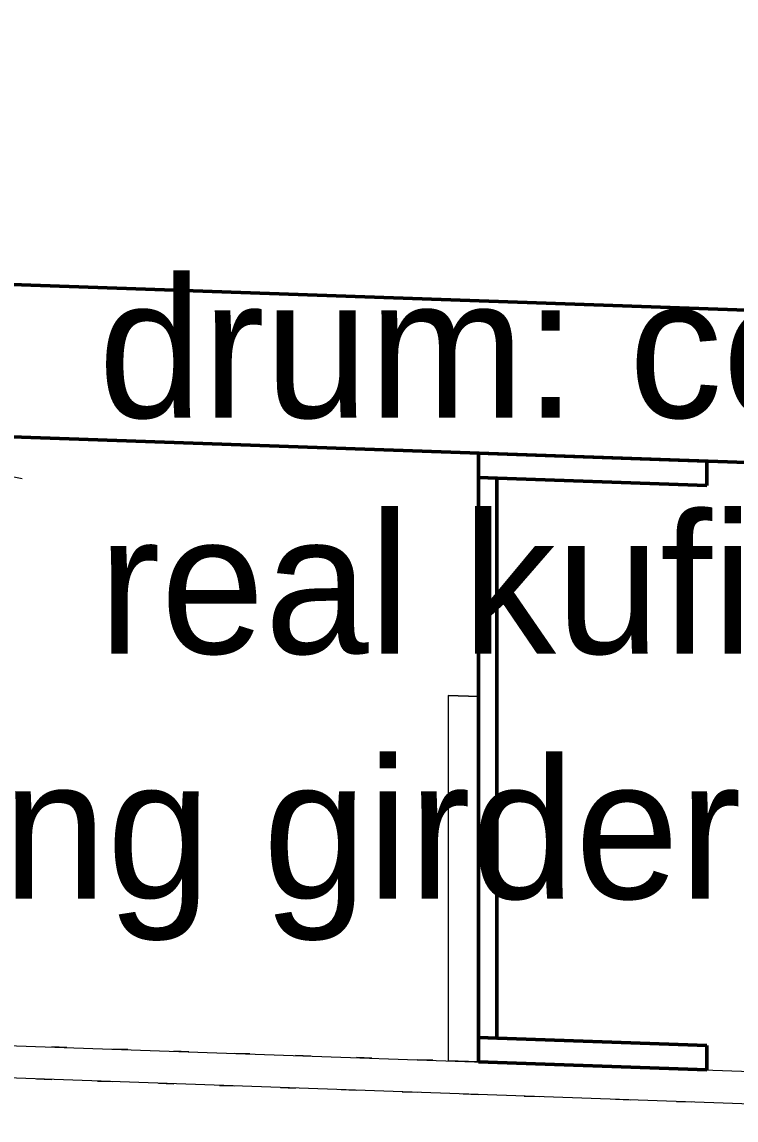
# Model space of a CAD drawing. Header units: metres. Extents: x 10 to 831, y 10 to 584.
# Drawn here: x 334.4 to 343.78, y 269.57 to 284 of the extents above; entities that cross this region are included whole.
import ezdxf

# ---------------------------------------------------------------- set-up
doc = ezdxf.new("R2010")
doc.units = ezdxf.units.M
for name, color, linetype, lineweight in [('CUT', 7, 'Continuous', 50), ('DIM', 1, 'Continuous', 13), ('TXT', 7, 'Continuous', 18), ('VIS', 8, 'Continuous', 13)]:
    doc.layers.add(name, color=color, linetype=linetype, lineweight=lineweight)

msp = doc.modelspace()

# ---------------------------------------------------------------- linework, layer by layer
at = {"layer": 'CUT'}
for p, q in [((302, 281.68), (350, 280)), ((350, 278), (302, 279.68)), ((343.4, 278.2312), (340.4, 278.336)), ((340.4, 278.336), (340.4, 278.016)), ((343.4, 277.9108), (343.4, 278.2312)), ((340.64, 278.0076), (340.4, 278.016)), ((340.4, 278.016), (340.4, 270.656)), ((340.4, 278.016), (343.4, 277.9108)), ((340.64, 270.6476), (340.64, 278.0076)), ((343.4, 270.5508), (340.4, 270.656)), ((340.4, 270.656), (340.4, 270.336)), ((340.4, 270.656), (340.64, 270.6476)), ((343.4, 270.2312), (343.4, 270.5508)), ((340.4, 270.336), (343.4, 270.2312))]:
    msp.add_line(p, q, dxfattribs=at)
at = {"layer": 'TXT'}
msp.add_line((304.4, 284), (334.4, 278), dxfattribs=at)
at = {"layer": 'VIS'}
for p, q in [((350, 280), (302, 281.68)), ((333.8416, 280.5656), (334.4416, 280.5444)), ((334.1304, 280.5556), (334.5628, 280.5404)), ((334.2152, 280.5524), (334.8152, 280.5316)), ((334.2372, 280.5516), (334.4372, 280.5448)), ((334.2596, 280.5508), (334.72, 280.5348)), ((334.3228, 280.5488), (334.5128, 280.542)), ((334.3492, 280.5476), (334.8256, 280.5312)), ((334.42, 280.5452), (334.5848, 280.5396)), ((334.482, 280.5432), (335.08, 280.5224)), ((334.5052, 280.5424), (334.648, 280.5372)), ((334.512, 280.542), (334.7124, 280.5352)), ((334.5176, 280.542), (335.1168, 280.5208)), ((334.5392, 280.5412), (334.7392, 280.534)), ((334.5664, 280.54), (334.7664, 280.5332)), ((334.5728, 280.54), (334.7328, 280.5344)), ((334.5736, 280.54), (334.7736, 280.5328)), ((334.6024, 280.5388), (334.748, 280.534)), ((334.6184, 280.5384), (334.804, 280.532)), ((334.6244, 280.538), (334.8244, 280.5312)), ((334.6272, 280.538), (334.8272, 280.5312)), ((334.6512, 280.5372), (334.85, 280.5304)), ((334.652, 280.5372), (334.8236, 280.5312)), ((334.728, 280.5344), (334.926, 280.5276)), ((334.9332, 280.5272), (334.7328, 280.5344)), ((334.7592, 280.5336), (334.9576, 280.5264)), ((334.7852, 280.5324), (335.3228, 280.5136)), ((334.8588, 280.53), (335.0568, 280.5232)), ((334.8812, 280.5292), (335.0804, 280.522)), ((334.928, 280.5276), (335.128, 280.5204)), ((334.9316, 280.5272), (335.1004, 280.5216)), ((334.9332, 280.5272), (335.1332, 280.5204)), ((334.964, 280.5264), (337.0264, 280.454)), ((334.9676, 280.526), (335.5588, 280.5056)), ((335.01, 280.5248), (336.01, 280.4896)), ((335.0136, 280.5244), (335.1864, 280.5184)), ((335.062, 280.5228), (335.2088, 280.5176)), ((335.0636, 280.5228), (336.0628, 280.4876)), ((335.082, 280.522), (335.2328, 280.5168)), ((335.1112, 280.5212), (335.304, 280.5144)), ((335.1728, 280.5188), (335.3692, 280.512)), ((335.1812, 280.5188), (335.3636, 280.5124)), ((335.1948, 280.518), (336.1528, 280.4848)), ((335.2128, 280.5176), (335.7024, 280.5004)), ((335.2416, 280.5164), (335.4172, 280.5104)), ((335.2444, 280.5164), (340.294, 280.3396)), ((335.2468, 280.5164), (335.444, 280.5096)), ((335.2732, 280.5156), (336.6684, 280.4668)), ((335.2828, 280.5152), (335.472, 280.5084)), ((335.2828, 280.5152), (335.4268, 280.51)), ((335.3528, 280.5128), (336.6588, 280.4668)), ((335.362, 280.5124), (335.5048, 280.5072)), ((335.39, 280.5112), (336.38, 280.4768)), ((335.3968, 280.5112), (336.1556, 280.4844)), ((335.4088, 280.5108), (335.5736, 280.5048)), ((335.4136, 280.5104), (336.0136, 280.4896)), ((335.4368, 280.5096), (335.6364, 280.5028)), ((335.4408, 280.5096), (335.6408, 280.5024)), ((335.47, 280.5084), (335.67, 280.5016)), ((335.4744, 280.5084), (335.62, 280.5032)), ((335.4868, 280.508), (336.254, 280.4812)), ((335.488, 280.508), (335.654, 280.502)), ((335.5136, 280.5072), (336.512, 280.472)), ((335.5348, 280.5064), (335.6952, 280.5008)), ((335.5536, 280.5056), (335.752, 280.4988)), ((335.6068, 280.5036), (336.1128, 280.486)), ((335.6352, 280.5028), (336.2152, 280.4824)), ((335.6488, 280.5024), (335.7952, 280.4972)), ((335.6812, 280.5012), (335.8528, 280.4952)), ((335.6848, 280.5012), (335.8352, 280.4956)), ((335.7056, 280.5004), (336.2252, 280.482)), ((335.7156, 280.5), (335.9152, 280.4928)), ((335.7272, 280.4996), (336.6508, 280.4672)), ((335.7288, 280.4996), (335.9288, 280.4924)), ((335.824, 280.496), (336.024, 280.4892)), ((335.8424, 280.4956), (336.0324, 280.4888)), ((335.8604, 280.4948), (336.0396, 280.4888)), ((335.8768, 280.4944), (337.5124, 280.4372)), ((335.8844, 280.494), (336.084, 280.4872)), ((335.914, 280.4932), (336.1116, 280.486)), ((335.9332, 280.4924), (336.362, 280.4772)), ((336.134, 280.4852), (335.934, 280.4924)), ((335.938, 280.492), (336.4148, 280.4756)), ((336.036, 280.4888), (336.2332, 280.482)), ((336.0484, 280.4884), (336.2468, 280.4812)), ((336.068, 280.4876), (336.2328, 280.482)), ((336.114, 280.486), (336.3144, 280.4792)), ((336.134, 280.4852), (336.3344, 280.4784)), ((336.1404, 280.4852), (336.3404, 280.478)), ((336.1452, 280.4848), (336.7456, 280.464)), ((336.1472, 280.4848), (336.5792, 280.4696)), ((336.1672, 280.484), (336.3672, 280.4772)), ((336.2148, 280.4824), (336.4148, 280.4756)), ((336.2352, 280.4816), (336.382, 280.4768)), ((336.2676, 280.4808), (336.4604, 280.474)), ((336.276, 280.4804), (336.4588, 280.474)), ((336.2956, 280.4796), (336.8228, 280.4612)), ((336.3464, 280.478), (336.4916, 280.4728)), ((336.348, 280.478), (336.5464, 280.4708)), ((336.4196, 280.4752), (336.6088, 280.4688)), ((336.4744, 280.4732), (336.66, 280.4668)), ((336.4748, 280.4732), (337.0728, 280.4524)), ((336.4756, 280.4732), (336.6748, 280.4664)), ((336.4972, 280.4724), (336.9784, 280.4556)), ((336.5144, 280.472), (337.1132, 280.4512)), ((336.5176, 280.472), (336.6808, 280.466)), ((336.5296, 280.4716), (336.7296, 280.4644)), ((336.5744, 280.47), (336.7744, 280.4628)), ((336.5772, 280.4696), (336.7564, 280.4636)), ((336.5884, 280.4696), (336.7392, 280.464)), ((336.6188, 280.4684), (336.7876, 280.4624)), ((336.624, 280.468), (337.2236, 280.4472)), ((336.6264, 280.468), (336.8264, 280.4612)), ((336.636, 280.4676), (336.836, 280.4608)), ((336.6396, 280.4676), (336.8384, 280.4608)), ((336.6404, 280.4676), (336.8404, 280.4604)), ((336.6836, 280.466), (336.8832, 280.4592)), ((336.7108, 280.4652), (336.8824, 280.4592)), ((336.7444, 280.464), (336.9172, 280.458)), ((336.7904, 280.4624), (336.9332, 280.4572)), ((336.822, 280.4612), (336.9684, 280.456)), ((336.938, 280.4572), (337.5292, 280.4364)), ((336.982, 280.4556), (337.552, 280.4356)), ((336.998, 280.4552), (338.362, 280.4072)), ((337.0116, 280.4544), (337.4436, 280.4396)), ((337.0568, 280.4532), (337.2216, 280.4472)), ((337.0688, 280.4524), (337.2684, 280.4456)), ((337.3352, 280.4432), (337.1352, 280.4504)), ((337.138, 280.45), (337.3344, 280.4432)), ((337.1488, 280.4496), (337.6468, 280.4324)), ((337.1908, 280.4484), (337.6428, 280.4324)), ((337.2092, 280.4476), (337.6856, 280.4308)), ((337.2184, 280.4472), (337.9772, 280.4208)), ((337.2184, 280.4472), (337.3636, 280.4424)), ((337.22, 280.4472), (337.4172, 280.4404)), ((337.2384, 280.4468), (337.4368, 280.4396)), ((337.328, 280.4436), (337.4816, 280.438)), ((337.3352, 280.4432), (337.5356, 280.4364)), ((337.3616, 280.4424), (337.79, 280.4272)), ((337.3676, 280.442), (337.968, 280.4212)), ((337.3712, 280.442), (337.5536, 280.4356)), ((337.3748, 280.442), (337.5748, 280.4348)), ((337.3972, 280.4412), (337.5688, 280.4352)), ((337.4084, 280.4408), (337.5552, 280.4356)), ((337.424, 280.44), (337.6168, 280.4336)), ((337.4356, 280.4396), (337.6356, 280.4328)), ((337.4596, 280.4388), (337.9408, 280.422)), ((337.4828, 280.438), (337.6824, 280.4312)), ((337.4952, 280.4376), (337.6928, 280.4308)), ((337.5564, 280.4356), (337.7456, 280.4288)), ((337.5688, 280.4352), (337.762, 280.4284)), ((337.6312, 280.4328), (337.8, 280.4272)), ((337.6524, 280.432), (337.8316, 280.426)), ((337.7016, 280.4304), (338.2288, 280.412)), ((337.712, 280.43), (337.9116, 280.4232)), ((337.716, 280.43), (337.916, 280.4228)), ((337.716, 280.43), (338.2104, 280.4128)), ((337.7416, 280.4292), (338.3424, 280.408)), ((337.7828, 280.4276), (337.9556, 280.4216)), ((337.8136, 280.4264), (338.4132, 280.4056)), ((337.8228, 280.4264), (337.986, 280.4204)), ((337.8236, 280.426), (338.0236, 280.4192)), ((337.8328, 280.426), (338.0316, 280.4188)), ((337.84, 280.4256), (338.0396, 280.4188)), ((338.5364, 280.4012), (337.936, 280.4224)), ((337.9644, 280.4212), (338.8972, 280.3888)), ((337.9952, 280.42), (338.1416, 280.4152)), ((338.0692, 280.4176), (338.6668, 280.3968)), ((338.07, 280.4176), (338.2692, 280.4104)), ((338.0904, 280.4168), (338.2356, 280.4116)), ((338.0948, 280.4168), (338.2452, 280.4116)), ((338.136, 280.4152), (338.7364, 280.3944)), ((338.1616, 280.4144), (339.1516, 280.3796)), ((338.164, 280.4144), (338.308, 280.4092)), ((338.1948, 280.4132), (338.7732, 280.3928)), ((338.2144, 280.4124), (338.8144, 280.3916)), ((338.2184, 280.4124), (338.6472, 280.3972)), ((338.2676, 280.4108), (338.8672, 280.3896)), ((338.282, 280.41), (338.4816, 280.4032)), ((338.3168, 280.4088), (338.5136, 280.402)), ((338.3308, 280.4084), (338.516, 280.402)), ((338.3336, 280.4084), (338.532, 280.4012)), ((338.3692, 280.4072), (338.5484, 280.4008)), ((338.404, 280.406), (338.6012, 280.3988)), ((338.4264, 280.4052), (338.598, 280.3992)), ((338.4284, 280.4052), (338.6268, 280.398)), ((338.4664, 280.4036), (339.014, 280.3844)), ((338.48, 280.4032), (338.9568, 280.3864)), ((338.5016, 280.4024), (339.0716, 280.3824)), ((338.5108, 280.402), (338.7104, 280.3952)), ((338.5316, 280.4016), (338.7316, 280.3944)), ((338.5556, 280.4004), (339.016, 280.3844)), ((338.5752, 280.4), (338.7752, 280.3928)), ((338.5816, 280.3996), (338.7284, 280.3944)), ((338.626, 280.398), (338.826, 280.3912)), ((338.628, 280.398), (338.8272, 280.3912)), ((338.6352, 280.3976), (338.8352, 280.3908)), ((338.6608, 280.3968), (339.2604, 280.376)), ((338.6716, 280.3964), (339.1076, 280.3812)), ((338.6808, 280.396), (338.8788, 280.3892)), ((338.6932, 280.3956), (338.8824, 280.3892)), ((338.7048, 280.3952), (338.8696, 280.3896)), ((338.7428, 280.394), (338.9032, 280.3884)), ((338.8016, 280.392), (339.2908, 280.3748)), ((338.8092, 280.3916), (339.6392, 280.3628)), ((338.8212, 280.3912), (338.994, 280.3852)), ((338.8608, 280.39), (340.2556, 280.3412)), ((338.9084, 280.3884), (339.1052, 280.3812)), ((338.9476, 280.3868), (339.9484, 280.352)), ((338.9684, 280.386), (339.1684, 280.3792)), ((338.9984, 280.3852), (339.1492, 280.3796)), ((339.0096, 280.3848), (339.6096, 280.3636)), ((339.028, 280.384), (339.172, 280.3788)), ((339.04, 280.3836), (339.7988, 280.3572)), ((339.0756, 280.3824), (339.2184, 280.3772)), ((339.1072, 280.3812), (339.2828, 280.3752)), ((339.1156, 280.3808), (339.3088, 280.374)), ((339.128, 280.3804), (339.3264, 280.3736)), ((339.3372, 280.3732), (339.1368, 280.3804)), ((339.1932, 280.3784), (339.3904, 280.3712)), ((339.3176, 280.374), (339.518, 280.3668)), ((339.3184, 280.374), (339.4872, 280.368)), ((339.3324, 280.3732), (339.5324, 280.3664)), ((339.3372, 280.3732), (339.5372, 280.366)), ((339.3432, 280.3728), (339.9436, 280.352)), ((339.3512, 280.3728), (339.9296, 280.3524)), ((339.3572, 280.3724), (341.5588, 280.2956)), ((339.3756, 280.372), (339.5756, 280.3648)), ((339.4092, 280.3708), (340.7504, 280.3236)), ((339.4216, 280.3704), (341.0844, 280.312)), ((339.4236, 280.37), (339.6224, 280.3632)), ((339.4256, 280.37), (339.6256, 280.3632)), ((339.4392, 280.3696), (339.6388, 280.3628)), ((339.4444, 280.3696), (339.63, 280.3628)), ((339.4444, 280.3696), (339.6236, 280.3632)), ((339.456, 280.3692), (339.6276, 280.3632)), ((339.4616, 280.3688), (339.6084, 280.3636)), ((339.496, 280.3676), (339.6924, 280.3608)), ((339.5436, 280.366), (339.9796, 280.3508)), ((339.6008, 280.364), (340.0528, 280.348)), ((339.6184, 280.3632), (340.2132, 280.3424)), ((339.664, 280.3616), (340.262, 280.3408)), ((339.6936, 280.3608), (339.8584, 280.3548)), ((339.7052, 280.3604), (340.1864, 280.3436)), ((339.7084, 280.3604), (339.9084, 280.3532)), ((339.7512, 280.3588), (340.228, 280.342)), ((339.78, 280.3576), (340.2696, 280.3404)), ((339.8132, 280.3564), (340.4132, 280.3356)), ((339.8144, 280.3564), (340.414, 280.3356)), ((339.8296, 280.356), (340.0192, 280.3492)), ((339.8384, 280.3556), (341.5256, 280.2964)), ((339.8596, 280.3548), (340.0328, 280.3488)), ((339.8664, 280.3548), (340.466, 280.3336)), ((339.8668, 280.3548), (340.0644, 280.3476)), ((339.8752, 280.3544), (341.5108, 280.2972)), ((339.8924, 280.3536), (340.3244, 280.3388)), ((339.922, 280.3528), (340.1208, 280.3456)), ((339.9264, 280.3524), (340.1092, 280.346)), ((339.9324, 280.3524), (340.0752, 280.3472)), ((339.9932, 280.3504), (340.162, 280.3444)), ((340.0212, 280.3492), (340.2112, 280.3428)), ((340.0484, 280.3484), (340.1952, 280.3432)), ((340.062, 280.348), (340.66, 280.3268)), ((340.09, 280.3468), (340.5504, 280.3308)), ((340.1332, 280.3452), (340.3332, 280.3384)), ((340.1612, 280.3444), (340.3404, 280.338)), ((340.1692, 280.344), (340.7692, 280.3232)), ((340.1868, 280.3436), (340.3724, 280.3368)), ((340.2096, 280.3428), (340.4096, 280.3356)), ((340.2228, 280.3424), (340.4228, 280.3352)), ((340.2256, 280.342), (340.4256, 280.3352)), ((340.2796, 280.3404), (340.4796, 280.3332)), ((340.282, 280.34), (340.4784, 280.3332)), ((340.3068, 280.3392), (341.3052, 280.3044)), ((340.5384, 280.3312), (340.338, 280.338)), ((340.3528, 280.3376), (340.5176, 280.332)), ((340.3772, 280.3368), (340.5744, 280.33)), ((340.4152, 280.3356), (340.8512, 280.32)), ((340.504, 280.3324), (340.9324, 280.3172)), ((340.5048, 280.3324), (340.6552, 280.3272)), ((340.5072, 280.3324), (341.106, 280.3112)), ((340.5128, 280.332), (340.6888, 280.326)), ((340.5384, 280.3312), (340.7384, 280.324)), ((340.552, 280.3308), (340.7248, 280.3248)), ((340.5756, 280.33), (341.5084, 280.2972)), ((340.6168, 280.3284), (340.8156, 280.3216)), ((340.6344, 280.328), (340.8344, 280.3208)), ((340.6348, 280.3276), (340.7816, 280.3228)), ((340.6384, 280.3276), (340.8384, 280.3208)), ((340.6624, 280.3268), (341.2424, 280.3064)), ((340.6676, 280.3268), (341.1488, 280.3096)), ((340.7164, 280.3248), (341.3124, 280.304)), ((340.7568, 280.3236), (341.1888, 280.3084)), ((340.8084, 280.3216), (341.4032, 280.3008)), ((340.816, 280.3216), (341.3384, 280.3032)), ((340.8612, 280.32), (341.6204, 280.2932)), ((340.8784, 280.3192), (341.0756, 280.3124)), ((340.8784, 280.3192), (341.0576, 280.3128)), ((340.8932, 280.3188), (341.086, 280.312)), ((340.9196, 280.318), (341.12, 280.3108)), ((340.934, 280.3172), (341.134, 280.3104)), ((340.9664, 280.316), (341.156, 280.3096)), ((341.0056, 280.3148), (341.1744, 280.3088)), ((341.0216, 280.3144), (341.204, 280.308)), ((341.0224, 280.3144), (341.4992, 280.2976)), ((341.0228, 280.3144), (341.2228, 280.3072)), ((341.0528, 280.3132), (341.2504, 280.3064)), ((341.0788, 280.3124), (341.2788, 280.3052)), ((341.0852, 280.312), (341.2484, 280.3064)), ((341.134, 280.3104), (341.632, 280.2928)), ((341.1664, 280.3092), (341.364, 280.3024)), ((341.1716, 280.3088), (341.3432, 280.3028)), ((341.2216, 280.3072), (341.3684, 280.302)), ((341.2584, 280.306), (341.8564, 280.2852)), ((341.2844, 280.3052), (343.038, 280.2436)), ((341.2872, 280.3048), (341.7232, 280.2896)), ((341.3004, 280.3044), (341.486, 280.298)), ((341.3176, 280.304), (342.0848, 280.2772)), ((341.3292, 280.3036), (341.9232, 280.2828)), ((341.3416, 280.3032), (341.5064, 280.2972)), ((341.3448, 280.3028), (341.5448, 280.296)), ((341.3608, 280.3024), (341.7892, 280.2872)), ((341.3764, 280.302), (341.5764, 280.2948)), ((341.4084, 280.3008), (341.5592, 280.2956)), ((341.412, 280.3004), (341.6108, 280.2936)), ((341.4588, 280.2988), (342.458, 280.264)), ((341.4612, 280.2988), (341.6576, 280.292)), ((341.4648, 280.2988), (342.0644, 280.2776)), ((341.7392, 280.2892), (341.5392, 280.296)), ((341.5408, 280.296), (341.7308, 280.2896)), ((341.5904, 280.2944), (341.7632, 280.2884)), ((341.6208, 280.2932), (342.0532, 280.278)), ((341.664, 280.2916), (342.2424, 280.2716)), ((341.7052, 280.2904), (341.9048, 280.2832)), ((341.7244, 280.2896), (342.2928, 280.2696)), ((341.7392, 280.2892), (341.9396, 280.282)), ((341.7496, 280.2888), (342.35, 280.2676)), ((341.77, 280.288), (341.97, 280.2812)), ((341.8084, 280.2868), (341.9548, 280.2816)), ((341.834, 280.286), (342.034, 280.2788)), ((341.838, 280.2856), (342.038, 280.2788)), ((341.8608, 280.2848), (342.0352, 280.2788)), ((341.878, 280.2844), (342.078, 280.2772)), ((341.908, 280.2832), (342.1064, 280.2764)), ((341.9188, 280.2828), (342.0944, 280.2768)), ((341.9508, 280.2816), (342.1112, 280.276)), ((341.9536, 280.2816), (342.1328, 280.2752)), ((341.9984, 280.28), (342.5932, 280.2592)), ((342.0008, 280.28), (342.4952, 280.2628)), ((342.0112, 280.2796), (342.4628, 280.2636)), ((342.018, 280.2792), (342.1864, 280.2736)), ((342.0428, 280.2784), (342.2284, 280.272)), ((342.0548, 280.278), (342.254, 280.2712)), ((342.0636, 280.2776), (342.5532, 280.2608)), ((342.1168, 280.276), (342.2992, 280.2696)), ((342.1768, 280.274), (342.3768, 280.2668)), ((342.1888, 280.2732), (347.9572, 280.0716)), ((342.2012, 280.2728), (342.3728, 280.2668)), ((342.2092, 280.2728), (342.7892, 280.2524)), ((342.2128, 280.2724), (342.8128, 280.2516)), ((342.214, 280.2724), (342.414, 280.2656)), ((342.2176, 280.2724), (342.3608, 280.2672)), ((342.2248, 280.272), (342.4248, 280.2652)), ((342.3504, 280.2676), (342.5476, 280.2608)), ((342.3948, 280.266), (342.5416, 280.2612)), ((342.448, 280.2644), (343.4444, 280.2296)), ((342.4548, 280.264), (343.046, 280.2432)), ((342.5036, 280.2624), (342.7032, 280.2552)), ((342.5216, 280.2616), (342.722, 280.2548)), ((342.6052, 280.2588), (342.804, 280.252)), ((342.6092, 280.2588), (343.6092, 280.2236)), ((342.6112, 280.2588), (343.088, 280.242)), ((342.6288, 280.258), (342.8016, 280.252)), ((342.6336, 280.258), (342.8336, 280.2508)), ((342.634, 280.258), (342.8316, 280.2508)), ((342.6704, 280.2564), (343.208, 280.2376)), ((342.6772, 280.2564), (342.8768, 280.2492)), ((342.6808, 280.256), (343.2504, 280.2364)), ((342.6828, 280.256), (343.442, 280.2296)), ((342.6928, 280.2556), (342.8616, 280.25)), ((342.7024, 280.2556), (342.9008, 280.2484)), ((342.9404, 280.2472), (342.7404, 280.254)), ((342.7732, 280.2528), (342.9176, 280.248)), ((342.7892, 280.2524), (343.2176, 280.2372)), ((342.7944, 280.252), (343.2924, 280.2348)), ((342.8204, 280.2512), (343.3988, 280.2312)), ((342.8516, 280.25), (343.312, 280.234)), ((342.8528, 280.25), (343.4504, 280.2292)), ((342.8612, 280.25), (343.4296, 280.23)), ((342.9132, 280.248), (343.0736, 280.2424)), ((342.9148, 280.248), (343.0656, 280.2428)), ((342.9356, 280.2472), (343.136, 280.2404)), ((342.9404, 280.2472), (343.1408, 280.24)), ((342.946, 280.2468), (343.5468, 280.226)), ((342.9816, 280.2456), (343.128, 280.2404)), ((342.9896, 280.2452), (343.1544, 280.2396)), ((343.022, 280.2444), (343.222, 280.2372)), ((343.0248, 280.244), (343.2244, 280.2372)), ((343.0312, 280.244), (343.4672, 280.2288)), ((343.0636, 280.2428), (343.6632, 280.2216)), ((343.1164, 280.2408), (344.7788, 280.1828)), ((343.1564, 280.2396), (343.342, 280.2332)), ((343.1872, 280.2384), (343.7468, 280.2188)), ((343.2308, 280.2368), (343.4024, 280.2308)), ((343.3244, 280.2336), (343.5, 280.2276)), ((343.3688, 280.232), (343.532, 280.2264)), ((343.3708, 280.232), (343.5708, 280.2252)), ((343.3772, 280.232), (343.5772, 280.2248)), ((343.4008, 280.2308), (343.5996, 280.224)), ((343.4264, 280.23), (343.6228, 280.2232)), ((343.4372, 280.2296), (343.6372, 280.2228)), ((343.4764, 280.2284), (343.676, 280.2212)), ((343.4964, 280.2276), (343.6952, 280.2208)), ((343.5172, 280.2268), (343.9692, 280.2112)), ((343.5344, 280.2264), (343.7316, 280.2192)), ((343.568, 280.2252), (343.7148, 280.22)), ((343.5768, 280.2248), (343.7592, 280.2184)), ((343.5848, 280.2244), (343.7832, 280.2176)), ((343.6236, 280.2232), (344.9648, 280.1764)), ((343.6376, 280.2228), (343.7816, 280.2176)), ((343.646, 280.2224), (344.0744, 280.2072)), ((343.6488, 280.2224), (344.1432, 280.2048)), ((343.6492, 280.2224), (343.8484, 280.2152)), ((343.6672, 280.2216), (343.8404, 280.2156)), ((343.7016, 280.2204), (343.9012, 280.2136)), ((343.7048, 280.2204), (343.8736, 280.2144)), ((343.7228, 280.2196), (344.3236, 280.1988)), ((343.7368, 280.2192), (343.9368, 280.2124)), ((343.7456, 280.2188), (343.9248, 280.2128)), ((350, 278), (302, 279.68)), ((334.5664, 278.54), (333.7992, 278.5672)), ((334.5176, 278.542), (333.9188, 278.5628)), ((334.4796, 278.5432), (334.0276, 278.5592)), ((334.6076, 278.5388), (334.056, 278.558)), ((335.0764, 278.5224), (334.0764, 278.5572)), ((336.3444, 278.478), (334.2372, 278.5516)), ((334.9128, 278.528), (334.312, 278.5492)), ((334.5248, 278.5416), (334.3356, 278.5484)), ((335.7976, 278.4972), (334.3976, 278.546)), ((334.5728, 278.54), (334.412, 278.5456)), ((334.9316, 278.5272), (334.4256, 278.5452)), ((334.6104, 278.5388), (334.43, 278.5448)), ((334.6184, 278.5384), (334.4328, 278.5448)), ((334.6512, 278.5372), (334.4524, 278.544)), ((334.8932, 278.5288), (334.4572, 278.544)), ((334.6856, 278.536), (334.486, 278.5428)), ((334.6672, 278.5368), (334.4944, 278.5428)), ((334.6668, 278.5368), (334.508, 278.5424)), ((334.728, 278.5344), (334.5304, 278.5416)), ((334.7592, 278.5336), (334.5608, 278.5404)), ((334.7496, 278.5336), (334.5848, 278.5396)), ((334.7688, 278.5332), (334.622, 278.5384)), ((334.8588, 278.53), (334.6604, 278.5368)), ((336.07, 278.4876), (334.6748, 278.5364)), ((335.2792, 278.5152), (334.6812, 278.536)), ((334.8812, 278.5292), (334.682, 278.536)), ((336.5516, 278.4708), (334.71, 278.5352)), ((334.9332, 278.5272), (334.7328, 278.5344)), ((334.9664, 278.526), (334.7664, 278.5332)), ((335.3616, 278.5124), (334.7704, 278.5332)), ((334.974, 278.526), (334.7736, 278.5328)), ((335.726, 278.4996), (334.7932, 278.5324)), ((334.9688, 278.526), (334.7984, 278.532)), ((334.9664, 278.526), (334.8172, 278.5316)), ((335.0192, 278.5244), (334.8192, 278.5312)), ((335.0272, 278.524), (334.8272, 278.5312)), ((335.4408, 278.5096), (334.8412, 278.5304)), ((336.6696, 278.4664), (334.9176, 278.528)), ((335.1112, 278.5212), (334.9184, 278.528)), ((335.082, 278.522), (334.9316, 278.5272)), ((334.9332, 278.5272), (335.1332, 278.5204)), ((335.2416, 278.5164), (335.066, 278.5228)), ((335.702, 278.5004), (335.1072, 278.5212)), ((335.3164, 278.514), (335.1168, 278.5208)), ((335.3148, 278.514), (335.1264, 278.5204)), ((335.332, 278.5132), (335.1516, 278.5196)), ((335.7108, 278.5), (335.1592, 278.5196)), ((335.3608, 278.5124), (335.1752, 278.5188)), ((337.4084, 278.4408), (335.2088, 278.5176)), ((336.61, 278.4688), (335.21, 278.5176)), ((335.4224, 278.5104), (335.2224, 278.5172)), ((335.4364, 278.5096), (335.2368, 278.5168)), ((335.4088, 278.5108), (335.244, 278.5164)), ((335.4848, 278.508), (335.2848, 278.5152)), ((337.1112, 278.4512), (335.3136, 278.514)), ((335.82, 278.4964), (335.322, 278.5136)), ((335.7652, 278.4984), (335.3292, 278.5136)), ((335.794, 278.4972), (335.3336, 278.5132)), ((335.5536, 278.5056), (335.3548, 278.5124)), ((335.5348, 278.5064), (335.3744, 278.512)), ((335.5628, 278.5052), (335.4136, 278.5104)), ((335.6068, 278.5036), (335.438, 278.5096)), ((336.022, 278.4892), (335.442, 278.5096)), ((335.6616, 278.502), (335.472, 278.5084)), ((336.8676, 278.4596), (335.4724, 278.5084)), ((335.9332, 278.4924), (335.5048, 278.5072)), ((335.7288, 278.4996), (335.5284, 278.5064)), ((335.7296, 278.4996), (335.5292, 278.5064)), ((335.7056, 278.5004), (335.5328, 278.5064)), ((336.1452, 278.4848), (335.5448, 278.506)), ((335.774, 278.498), (335.574, 278.5048)), ((335.7956, 278.4972), (335.5968, 278.504)), ((336.2136, 278.4824), (335.6136, 278.5036)), ((335.824, 278.496), (335.624, 278.5032)), ((335.8268, 278.496), (335.6268, 278.5032)), ((335.844, 278.4956), (335.6452, 278.5024)), ((336.3092, 278.4792), (335.7164, 278.5)), ((335.9588, 278.4916), (335.7624, 278.4984)), ((335.938, 278.492), (335.7792, 278.4976)), ((335.9896, 278.4904), (335.8192, 278.4964)), ((335.986, 278.4904), (335.8352, 278.4956)), ((336.036, 278.4888), (335.8388, 278.4956)), ((336.0484, 278.4884), (335.8504, 278.4952)), ((336.054, 278.488), (335.8736, 278.4944)), ((337.944, 278.422), (335.912, 278.4932)), ((336.5144, 278.472), (335.9136, 278.4932)), ((336.1148, 278.486), (335.9152, 278.4928)), ((336.1672, 278.484), (335.9672, 278.4912)), ((336.1592, 278.4844), (336.01, 278.4896)), ((336.6188, 278.4684), (336.0188, 278.4892)), ((337.7776, 278.4276), (336.024, 278.4892)), ((336.636, 278.4676), (336.0364, 278.4888)), ((336.6404, 278.4676), (336.0408, 278.4884)), ((336.2676, 278.4808), (336.0748, 278.4872)), ((336.6188, 278.4684), (336.1128, 278.486)), ((336.7216, 278.4648), (336.1348, 278.4852)), ((336.6372, 278.4676), (336.2012, 278.4828)), ((336.3976, 278.476), (336.2328, 278.482)), ((336.814, 278.4616), (336.2624, 278.4808)), ((336.874, 278.4596), (336.2764, 278.4804)), ((336.4744, 278.4732), (336.2888, 278.48)), ((336.8912, 278.4588), (336.2964, 278.4796)), ((336.5296, 278.4716), (336.3292, 278.4784)), ((336.5304, 278.4716), (336.33, 278.4784)), ((336.4972, 278.4724), (336.3368, 278.4784)), ((337.332, 278.4432), (336.3468, 278.478)), ((339.0756, 278.3824), (336.362, 278.4772)), ((336.5744, 278.47), (336.3744, 278.4768)), ((336.5916, 278.4692), (336.3924, 278.4764)), ((336.622, 278.4684), (336.422, 278.4752)), ((336.6264, 278.468), (336.4264, 278.4752)), ((336.8896, 278.4588), (336.4376, 278.4748)), ((336.6396, 278.4676), (336.4408, 278.4744)), ((336.6472, 278.4672), (336.4716, 278.4736)), ((336.6836, 278.466), (336.4836, 278.4732)), ((336.7444, 278.464), (336.5712, 278.47)), ((336.7756, 278.4628), (336.5952, 278.4692)), ((337.054, 278.4532), (336.6064, 278.4688)), ((336.7984, 278.462), (336.6088, 278.4688)), ((336.8224, 278.4612), (336.634, 278.468)), ((337.272, 278.4456), (336.674, 278.4664)), ((336.9348, 278.4572), (336.7348, 278.4644)), ((337.0236, 278.454), (336.824, 278.4612)), ((337.3504, 278.4428), (336.84, 278.4608)), ((337.328, 278.4436), (336.868, 278.4596)), ((336.9348, 278.4572), (337.1352, 278.4504)), ((337.138, 278.45), (336.9416, 278.4572)), ((338.5352, 278.4012), (336.9768, 278.456)), ((337.5688, 278.4352), (336.9888, 278.4552)), ((337.22, 278.4472), (337.0228, 278.4544)), ((337.2168, 278.4476), (337.0312, 278.454)), ((337.2384, 278.4468), (337.04, 278.4536)), ((337.5268, 278.4364), (337.05, 278.4532)), ((337.5088, 278.4372), (337.0732, 278.4524)), ((337.3128, 278.444), (337.1132, 278.4512)), ((337.2936, 278.4448), (337.1252, 278.4508)), ((337.3304, 278.4436), (337.13, 278.4504)), ((337.3312, 278.4436), (337.1308, 278.4504)), ((337.3876, 278.4416), (337.1884, 278.4484)), ((337.3864, 278.4416), (337.2216, 278.4472)), ((337.822, 278.4264), (337.222, 278.4472)), ((337.424, 278.44), (337.2312, 278.4468)), ((337.4356, 278.4396), (337.236, 278.4468)), ((337.7828, 278.4276), (337.2636, 278.4456)), ((337.4828, 278.438), (337.2828, 278.4452)), ((337.4952, 278.4376), (337.2976, 278.4444)), ((337.7804, 278.4276), (337.2992, 278.4444)), ((337.504, 278.4372), (337.3084, 278.4444)), ((337.8128, 278.4264), (337.3148, 278.444)), ((337.4976, 278.4376), (337.3172, 278.444)), ((337.5392, 278.436), (337.3408, 278.4432)), ((337.492, 278.4376), (337.3416, 278.4432)), ((337.9176, 278.4228), (337.366, 278.442)), ((337.9352, 278.4224), (337.3668, 278.442)), ((338.3376, 278.408), (337.4048, 278.4408)), ((337.6504, 278.4324), (337.5012, 278.4376)), ((338.1164, 278.416), (337.5156, 278.4368)), ((337.768, 278.428), (337.568, 278.4352)), ((337.7748, 278.428), (337.5748, 278.4348)), ((338.598, 278.3992), (337.598, 278.434)), ((338.6132, 278.3984), (337.6136, 278.4336)), ((338.2184, 278.4124), (337.6188, 278.4332)), ((337.8328, 278.426), (337.634, 278.4328)), ((337.84, 278.4256), (337.64, 278.4328)), ((338.404, 278.406), (337.812, 278.4264)), ((337.9952, 278.42), (337.8484, 278.4252)), ((338.4684, 278.4036), (337.8704, 278.4244)), ((338.0528, 278.418), (337.8772, 278.4244)), ((338.0456, 278.4184), (337.8808, 278.424)), ((338.4768, 278.4032), (337.882, 278.424)), ((338.1116, 278.416), (337.9116, 278.4232)), ((338.136, 278.4152), (337.936, 278.4224)), ((338.396, 278.406), (337.944, 278.422)), ((338.3808, 278.4068), (337.9448, 278.422)), ((338.1836, 278.4136), (337.9844, 278.4204)), ((338.2236, 278.412), (338.0236, 278.4192)), ((338.2196, 278.4124), (338.0388, 278.4188)), ((338.282, 278.41), (338.082, 278.4172)), ((338.8624, 278.39), (338.0952, 278.4168)), ((338.2468, 278.4112), (338.0976, 278.4164)), ((338.3168, 278.4088), (338.1204, 278.4156)), ((338.3336, 278.4084), (338.1348, 278.4152)), ((338.136, 278.4152), (338.336, 278.4084)), ((338.306, 278.4092), (338.1372, 278.4152)), ((338.33, 278.4084), (338.1416, 278.4152)), ((338.3308, 278.4084), (338.1448, 278.4148)), ((338.3712, 278.4072), (338.2012, 278.4128)), ((338.8252, 278.3912), (338.23, 278.412)), ((338.7428, 278.394), (338.2616, 278.4108)), ((340.056, 278.348), (338.2624, 278.4108)), ((338.8664, 278.3896), (338.2684, 278.4108)), ((338.4748, 278.4032), (338.302, 278.4096)), ((338.9084, 278.3884), (338.3172, 278.4088)), ((338.798, 278.392), (338.3212, 278.4088)), ((338.5324, 278.4012), (338.332, 278.4084)), ((339.348, 278.3728), (338.3472, 278.408)), ((338.5752, 278.4), (338.3752, 278.4068)), ((338.5804, 278.3996), (338.3876, 278.4064)), ((339.0216, 278.3844), (338.4216, 278.4052)), ((338.626, 278.398), (338.426, 278.4052)), ((338.628, 278.398), (338.4292, 278.4048)), ((338.6352, 278.3976), (338.4352, 278.4048)), ((338.5816, 278.3996), (338.4352, 278.4048)), ((340.1756, 278.344), (338.4516, 278.4044)), ((339.0208, 278.3844), (338.4692, 278.4036)), ((338.6772, 278.3964), (338.4816, 278.4032)), ((339.0764, 278.3824), (338.4832, 278.4032)), ((338.6932, 278.3956), (338.5036, 278.4024)), ((339.1156, 278.3808), (338.5356, 278.4012)), ((338.8432, 278.3904), (338.694, 278.3956)), ((338.932, 278.3872), (338.7316, 278.3944)), ((338.9412, 278.3872), (338.7608, 278.3932)), ((339.3688, 278.372), (338.7684, 278.3932)), ((338.9792, 278.3856), (338.7804, 278.3928)), ((340.2096, 278.3428), (338.8096, 278.3916)), ((339.3184, 278.374), (338.8124, 278.3916)), ((339.2528, 278.376), (338.8168, 278.3916)), ((339.4184, 278.3704), (338.8184, 278.3912)), ((339.0232, 278.384), (338.8232, 278.3912)), ((339.0392, 278.3836), (338.8392, 278.3908)), ((338.9984, 278.3852), (338.848, 278.3904)), ((339.0344, 278.3836), (338.8696, 278.3896)), ((339.0808, 278.382), (338.8812, 278.3892)), ((339.0732, 278.3824), (338.8876, 278.3888)), ((339.1032, 278.3812), (338.9064, 278.3884)), ((339.128, 278.3804), (338.9292, 278.3876)), ((339.8056, 278.3568), (338.9752, 278.386)), ((339.1932, 278.3784), (338.996, 278.3852)), ((339.1684, 278.3792), (339.0216, 278.3844)), ((340.4552, 278.334), (339.06, 278.3828)), ((339.3092, 278.374), (339.1096, 278.3812)), ((339.7184, 278.36), (339.1176, 278.3808)), ((339.3332, 278.3732), (339.1328, 278.3804)), ((339.3372, 278.3732), (339.1368, 278.3804)), ((339.3756, 278.372), (339.1756, 278.3788)), ((339.392, 278.3712), (339.2216, 278.3772)), ((339.4256, 278.37), (339.2256, 278.3772)), ((339.4348, 278.3696), (339.2352, 278.3768)), ((340.802, 278.322), (339.2436, 278.3764)), ((339.4588, 278.3688), (339.2828, 278.3752)), ((339.4396, 278.3696), (339.2904, 278.3748)), ((339.3372, 278.3732), (339.5372, 278.366)), ((339.5132, 278.3672), (339.3404, 278.3732)), ((340.062, 278.348), (339.4676, 278.3688)), ((339.6632, 278.3616), (339.4824, 278.368)), ((342.2176, 278.2724), (339.504, 278.3672)), ((339.6936, 278.3608), (339.5288, 278.3664)), ((339.7368, 278.3592), (339.544, 278.366)), ((339.7052, 278.3604), (339.5448, 278.366)), ((340.124, 278.3456), (339.5724, 278.3648)), ((339.7752, 278.358), (339.5764, 278.3648)), ((340.0692, 278.3476), (339.5924, 278.3644)), ((341.2688, 278.3056), (339.6064, 278.3636)), ((339.7552, 278.3584), (339.6084, 278.3636)), ((340.6132, 278.3284), (339.6132, 278.3636)), ((340.2212, 278.3424), (339.6212, 278.3632)), ((339.8212, 278.3564), (339.6224, 278.3632)), ((340.09, 278.3468), (339.6296, 278.3628)), ((339.8296, 278.356), (339.6404, 278.3624)), ((339.8376, 278.3556), (339.6492, 278.3624)), ((339.8504, 278.3552), (339.6548, 278.362)), ((340.262, 278.3408), (339.6692, 278.3616)), ((339.88, 278.3544), (339.6804, 278.3612)), ((340.1248, 278.3456), (339.6888, 278.3608)), ((339.922, 278.3528), (339.7236, 278.3596)), ((339.9024, 278.3536), (339.7516, 278.3588)), ((340.3772, 278.3368), (339.7852, 278.3576)), ((340.0152, 278.3496), (339.8168, 278.3564)), ((339.9932, 278.3504), (339.8244, 278.356)), ((340.4604, 278.334), (339.8628, 278.3548)), ((340.0628, 278.348), (339.8636, 278.3548)), ((341.5272, 278.2964), (339.8868, 278.354)), ((340.108, 278.3464), (339.9084, 278.3532)), ((340.1332, 278.3452), (339.9328, 278.3524)), ((340.134, 278.3452), (339.9336, 278.3524)), ((342.51, 278.262), (339.9792, 278.3508)), ((340.1868, 278.3436), (340.0012, 278.35)), ((340.9488, 278.3168), (340.0164, 278.3496)), ((340.2228, 278.342), (340.0228, 278.3492)), ((340.6252, 278.328), (340.0256, 278.3492)), ((341.0492, 278.3132), (340.0824, 278.3472)), ((340.282, 278.34), (340.0856, 278.3472)), ((341.9044, 278.2832), (340.1068, 278.3464)), ((340.3848, 278.3364), (340.2044, 278.3428)), ((340.7528, 278.3236), (340.2424, 278.3416)), ((340.8784, 278.3192), (340.2876, 278.34)), ((342.4536, 278.264), (340.3104, 278.3392)), ((340.5384, 278.3312), (340.338, 278.338)), ((340.806, 278.3216), (340.354, 278.3376)), ((340.5692, 278.33), (340.3692, 278.3372)), ((340.5712, 278.33), (340.3724, 278.3368)), ((340.576, 278.33), (340.376, 278.3368)), ((340.552, 278.3308), (340.3788, 278.3368)), ((340.4, 278.336), (340.4, 278.336)), ((343.4, 278.2312), (340.4, 278.336)), ((340.4, 278.016), (340.4, 278.336)), ((341.018, 278.3144), (340.418, 278.3352)), ((340.6168, 278.3284), (340.418, 278.3352)), ((340.6344, 278.328), (340.4344, 278.3348)), ((340.6384, 278.3276), (340.4384, 278.3348)), ((340.6792, 278.3264), (340.4796, 278.3332)), ((341.2216, 278.3072), (340.4884, 278.3328)), ((341.0056, 278.3148), (340.4992, 278.3324)), ((340.9884, 278.3156), (340.5072, 278.3324)), ((340.6824, 278.326), (340.5176, 278.332)), ((340.5384, 278.3312), (340.7384, 278.324)), ((341.8684, 278.2848), (340.5608, 278.3304)), ((341.2272, 278.3072), (340.6756, 278.3264)), ((340.8644, 278.3196), (340.6888, 278.326)), ((340.8932, 278.3188), (340.7004, 278.3256)), ((340.9196, 278.318), (340.7196, 278.3248)), ((340.934, 278.3172), (340.7336, 278.3244)), ((341.3348, 278.3032), (340.7344, 278.3244)), ((340.9664, 278.316), (340.7772, 278.3228)), ((341.3452, 278.3028), (340.78, 278.3228)), ((341.798, 278.2872), (340.798, 278.322)), ((341.4208, 278.3004), (340.8212, 278.3212)), ((341.4228, 278.3004), (340.8228, 278.3212)), ((341.0236, 278.314), (340.8284, 278.3212)), ((341.34, 278.3032), (340.8636, 278.3196)), ((341.4612, 278.2988), (340.8716, 278.3196)), ((341.1136, 278.3112), (340.9152, 278.318)), ((341.1068, 278.3112), (340.926, 278.3176)), ((340.4, 278.016), (340.4, 278.176)), ((341.798, 278.2872), (340.968, 278.316)), ((341.1664, 278.3092), (340.9692, 278.316)), ((341.2048, 278.308), (341.0068, 278.3148)), ((341.6476, 278.2924), (341.0532, 278.3132)), ((341.7392, 278.2892), (341.1388, 278.31)), ((342.15, 278.2748), (341.1492, 278.3096)), ((341.6244, 278.2932), (341.164, 278.3092)), ((341.3672, 278.302), (341.168, 278.3092)), ((341.3764, 278.302), (341.1764, 278.3088)), ((341.3416, 278.3032), (341.1768, 278.3088)), ((341.4252, 278.3), (341.2252, 278.3072)), ((341.834, 278.286), (341.234, 278.3068)), ((341.448, 278.2992), (341.2504, 278.3064)), ((341.4084, 278.3008), (341.258, 278.306)), ((341.7736, 278.288), (341.2632, 278.3056)), ((341.3388, 278.3032), (341.9396, 278.282)), ((341.5904, 278.2944), (341.4172, 278.3004)), ((341.6568, 278.292), (341.4576, 278.2988)), ((341.9508, 278.2816), (341.4696, 278.2984)), ((345.052, 278.1732), (341.5104, 278.2972)), ((341.6804, 278.2912), (341.5116, 278.2972)), ((341.7348, 278.2892), (341.5344, 278.2964)), ((341.81, 278.2868), (341.6108, 278.2936)), ((342.2176, 278.2724), (341.618, 278.2932)), ((342.2376, 278.2716), (341.638, 278.2928)), ((341.8284, 278.286), (341.648, 278.2924)), ((342.3948, 278.266), (341.6616, 278.292)), ((341.908, 278.2832), (341.7092, 278.29)), ((342.27, 278.2704), (341.7428, 278.2888)), ((342.3304, 278.2684), (341.7788, 278.2876)), ((342.4536, 278.264), (341.8556, 278.2852)), ((342.0496, 278.2784), (341.8568, 278.2852)), ((342.0428, 278.2784), (341.8572, 278.2852)), ((342.4548, 278.264), (341.8636, 278.2848)), ((342.1044, 278.2764), (341.9048, 278.2832)), ((342.1032, 278.2764), (341.914, 278.2832)), ((342.1356, 278.2752), (341.9356, 278.2824)), ((342.1632, 278.2744), (341.964, 278.2812)), ((342.17, 278.274), (341.97, 278.2812)), ((342.1236, 278.2756), (341.9744, 278.2808)), ((342.5768, 278.26), (341.9764, 278.2808)), ((342.1972, 278.2732), (342.0016, 278.28)), ((343.0128, 278.2444), (342.0128, 278.2796)), ((342.596, 278.2592), (342.016, 278.2796)), ((342.6208, 278.2584), (342.0208, 278.2792)), ((342.2224, 278.2724), (342.0224, 278.2792)), ((342.2248, 278.272), (342.0248, 278.2792)), ((342.64, 278.2576), (342.0508, 278.2784)), ((342.6288, 278.258), (342.1096, 278.276)), ((342.3504, 278.2676), (342.1532, 278.2748)), ((342.3124, 278.2692), (342.1616, 278.2744)), ((342.3304, 278.2684), (342.1656, 278.2744)), ((342.3948, 278.266), (342.1964, 278.2732)), ((343.6436, 278.2224), (342.2484, 278.2712)), ((342.8528, 278.25), (342.2876, 278.27)), ((343.322, 278.2336), (342.3044, 278.2692)), ((342.922, 278.2476), (342.3212, 278.2688)), ((342.54, 278.2612), (342.34, 278.268)), ((342.5504, 278.2608), (342.3696, 278.2672)), ((343.1588, 278.2396), (342.3916, 278.2664)), ((342.6052, 278.2588), (342.4064, 278.2656)), ((344.2092, 278.2028), (342.4096, 278.2656)), ((342.6336, 278.258), (342.4336, 278.2648)), ((342.634, 278.258), (342.4364, 278.2648)), ((342.6112, 278.2588), (342.4524, 278.264)), ((342.6772, 278.2564), (342.4776, 278.2632)), ((342.7024, 278.2556), (342.5036, 278.2624)), ((342.6928, 278.2556), (342.524, 278.2616)), ((342.54, 278.2612), (343.1408, 278.24)), ((342.72, 278.2548), (342.5708, 278.26)), ((342.7944, 278.2524), (342.6244, 278.258)), ((343.5604, 278.2252), (342.6276, 278.258)), ((343.4584, 278.2288), (342.6284, 278.258)), ((342.8368, 278.2508), (342.6388, 278.2576)), ((344.5032, 278.1924), (342.6464, 278.2572)), ((344.0424, 278.2084), (342.6472, 278.2572)), ((343.302, 278.2344), (342.7032, 278.2552)), ((342.9356, 278.2472), (342.7356, 278.2544)), ((342.9364, 278.2472), (342.7364, 278.2544)), ((342.9132, 278.248), (342.7528, 278.2536)), ((342.9588, 278.2464), (342.76, 278.2536)), ((342.9148, 278.248), (342.764, 278.2532)), ((343.3704, 278.232), (342.7836, 278.2524)), ((342.9896, 278.2452), (342.8248, 278.2512)), ((342.9816, 278.2456), (342.8348, 278.2508)), ((343.4372, 278.2296), (342.8376, 278.2508)), ((343.4336, 278.23), (342.882, 278.2492)), ((343.1564, 278.2396), (342.9708, 278.246)), ((343.206, 278.2376), (343.0132, 278.2444)), ((344.39, 278.1964), (343.0492, 278.2432)), ((343.24, 278.2364), (343.0508, 278.2432)), ((343.2512, 278.2364), (343.052, 278.2432)), ((343.272, 278.2356), (343.0916, 278.2416)), ((343.3208, 278.2336), (343.148, 278.24)), ((343.6756, 278.2212), (343.1488, 278.2396)), ((344.2108, 278.2028), (343.1672, 278.2392)), ((343.7708, 278.218), (343.1704, 278.2392)), ((343.3772, 278.232), (343.1772, 278.2388)), ((343.7048, 278.2204), (343.1988, 278.238)), ((343.7984, 278.2172), (343.2016, 278.238)), ((343.4176, 278.2304), (343.2176, 278.2372)), ((343.4204, 278.2304), (343.2204, 278.2372)), ((343.422, 278.2304), (343.222, 278.2372)), ((343.4264, 278.23), (343.2296, 278.2368)), ((343.8332, 278.216), (343.2332, 278.2368)), ((343.4764, 278.2284), (343.2764, 278.2352)), ((343.8936, 278.2136), (343.298, 278.2344)), ((344.9636, 278.1764), (343.3008, 278.2344)), ((343.5344, 278.2264), (343.3372, 278.2332)), ((343.5848, 278.2244), (343.3864, 278.2316)), ((343.4, 278.2312), (343.4, 278.2312)), ((343.4, 277.9108), (343.4, 278.2312)), ((344.2, 278.2028), (343.4056, 278.2308)), ((343.568, 278.2252), (343.4216, 278.2304)), ((344.0476, 278.2084), (343.45, 278.2292)), ((344.524, 278.1916), (343.5228, 278.2268)), ((343.7368, 278.2192), (343.5364, 278.2264)), ((343.7372, 278.2192), (343.5372, 278.2264)), ((343.7412, 278.2192), (343.5408, 278.226)), ((343.7548, 278.2184), (343.556, 278.2256)), ((344.1428, 278.2052), (343.5628, 278.2252)), ((350, 278.0001), (343.5812, 278.2248)), ((344.1552, 278.2044), (343.6448, 278.2224)), ((343.8184, 278.2164), (343.668, 278.2216)), ((343.8988, 278.2136), (343.7132, 278.22)), ((343.8756, 278.2144), (343.7152, 278.22)), ((343.7412, 278.2192), (343.9412, 278.212)), ((343.4, 277.9108), (343.4, 278.0712)), ((340.4, 278.016), (340.4, 278.016)), ((340.4, 278.016), (343.4, 277.9108)), ((340.64, 278.0076), (340.4, 278.016)), ((340.4, 270.656), (340.4, 278.016)), ((340.4, 278.016), (340.4, 278.016)), ((340.64, 278.0076), (340.4, 278.016)), ((340.4, 270.656), (340.4, 278.016)), ((343.4, 277.9108), (340.4, 278.016)), ((340.64, 278.0076), (340.64, 278.0076)), ((340.64, 270.6476), (340.64, 278.0076)), ((340.64, 270.6476), (340.64, 278.0076)), ((343.4, 277.9108), (343.4, 277.9108)), ((340, 275.15), (340, 275.15)), ((340, 275.15), (340.4, 275.136)), ((340.4, 275.136), (340, 275.15)), ((340, 275.15), (340, 270.35)), ((340.4, 275.136), (340.4, 275.136)), ((340.4, 270.336), (340.4, 275.136)), ((340.4, 270.336), (340.4, 275.136)), ((307.3424, 271.4932), (350, 270.0001)), ((350, 269.572), (307.5428, 271.058)), ((334.9892, 270.5252), (334.7888, 270.5324)), ((340.4, 270.656), (340.4, 270.656)), ((340.4, 270.656), (340.64, 270.6476)), ((343.4, 270.5508), (340.4, 270.656)), ((340.4, 270.336), (340.4, 270.656)), ((340.4, 270.656), (340.4, 270.656)), ((343.4, 270.5508), (340.4, 270.656)), ((340.4, 270.336), (340.4, 270.656)), ((340.64, 270.6476), (340.4, 270.656)), ((340.64, 270.6476), (340.64, 270.6476)), ((343.4, 270.5508), (343.4, 270.5508)), ((343.4, 270.2312), (343.4, 270.5508)), ((343.4, 270.2312), (343.4, 270.5508)), ((335.7904, 270.4972), (335.59, 270.5044)), ((336.5916, 270.4692), (336.3916, 270.4764)), ((337.3932, 270.4412), (337.1928, 270.4484)), ((338.1944, 270.4132), (337.994, 270.4204)), ((338.996, 270.3852), (338.7956, 270.392)), ((339.7972, 270.3572), (339.5968, 270.364)), ((340, 270.35), (340, 270.35)), ((340.4, 270.336), (340, 270.35)), ((340.5984, 270.3292), (340.398, 270.336)), ((340.4, 270.336), (340.4, 270.336)), ((340.4, 270.336), (343.4, 270.2312)), ((343.4, 270.2312), (340.4, 270.336)), ((340.4, 270.336), (340.4, 270.336)), ((341.8004, 270.2868), (341.6004, 270.294)), ((342.602, 270.2588), (342.4016, 270.266)), ((343.4032, 270.2308), (343.2028, 270.238)), ((334.5884, 270.1116), (334.7888, 270.1044)), ((343.4, 270.2312), (343.4, 270.2312)), ((335.3896, 270.0832), (335.59, 270.0764)), ((336.1912, 270.0552), (336.3916, 270.0484)), ((336.9924, 270.0272), (337.1928, 270.0204)), ((337.794, 269.9992), (337.994, 269.9924)), ((338.5952, 269.9712), (338.7956, 269.964)), ((339.3964, 269.9432), (339.5968, 269.936)), ((340.198, 269.9152), (340.398, 269.908)), ((340.9992, 269.8872), (341.1996, 269.88)), ((342.2012, 269.8448), (342.4016, 269.838)), ((343.0024, 269.8168), (343.2028, 269.81))]:
    msp.add_line(p, q, dxfattribs=at)

# ---------------------------------------------------------------- texts
at = {"layer": 'DIM'}
msp.add_text('+3.642 ring girder top (3.5 % roof plane)', height=1.84, dxfattribs=at).set_placement((324.5, 272.48))
at = {"layer": 'TXT'}
for s, p in [('drum: cement board / GRC on SHS 60 @ 600', (335.4, 278.8)), ('real kufic glazed brick facing', (335.4, 275.7))]:
    msp.add_text(s, height=1.84, dxfattribs=at).set_placement(p)

doc.saveas('drawing.dxf')
